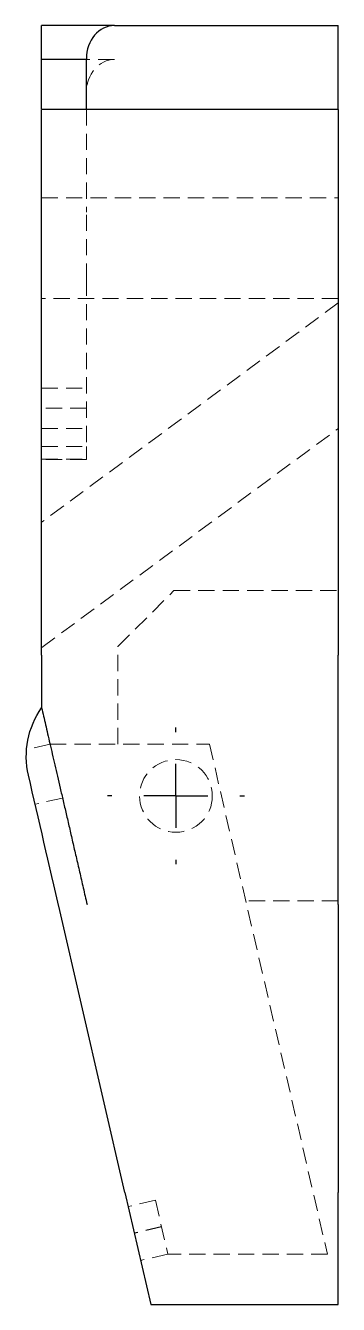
# Model space of a CAD drawing. Header units: millimetres. Extents: x 59 to 235, y 7 to 170.
# Drawn here: x 210.8 to 235.2, y 7 to 107 of the extents above.
import ezdxf

# ---------------------------------------------------------------- set-up
doc = ezdxf.new("R2010")
doc.units = ezdxf.units.MM
doc.linetypes.add('HIDDEN', pattern=[1.905, 1.27, -0.635])
doc.layers.add('10', color=7, linetype='Continuous')

# ---------------------------------------------------------------- blocks, each defined once
blk = doc.blocks.new('SW_CENTERMARKSYMBOL_0')
at = {"layer": '10', "color": 0}
for p, q in [((0, 5), (0, 5.34)), ((0, 0), (0, 2.5)), ((-5, 0), (-5.34, 0)), ((0, 0), (-2.5, 0)), ((0, 0), (0, -2.5)), ((0, 0), (2.5, 0)), ((5, 0), (5.34, 0)), ((0, -5), (0, -5.34))]:
    blk.add_line(p, q, dxfattribs=at)

msp = doc.modelspace()

# ---------------------------------------------------------------- linework, layer by layer
at = {"color": 7, "linetype": 'Continuous', "lineweight": 25}
for p, q in [((217.7, 107), (212.02, 107)), ((212.02, 104.35), (212.02, 107)), ((217.7, 107), (235.18, 107)), ((235.18, 100.45), (235.18, 107)), ((212.02, 100.49), (212.02, 104.35)), ((215.52, 104.35), (212.02, 104.35)), ((215.52, 100.45), (215.52, 104.41)), ((235.18, 100.45), (212.02, 100.45)), ((235.18, 38.28), (235.18, 15.74)), ((218.53, 15.74), (213.44, 37.79)), ((218.53, 15.74), (220.55, 7)), ((235.18, 7), (235.18, 15.74)), ((220.55, 7), (235.18, 7))]:
    msp.add_line(p, q, dxfattribs=at)
at = {"color": 7, "linetype": 'HIDDEN', "lineweight": 18}
for p, q in [((217.7, 104.35), (215.52, 104.35)), ((215.52, 100.45), (215.52, 92.4)), ((212.02, 93.52), (235.18, 93.52)), ((215.52, 87.13), (215.52, 92.4)), ((215.52, 87.13), (215.52, 74.09)), ((235.18, 85.66), (212.02, 85.66)), ((235.18, 85.31), (212.02, 68.17)), ((212.02, 78.65), (215.52, 78.65)), ((215.52, 77.08), (212.02, 77.08)), ((212.02, 75.49), (215.52, 75.49)), ((212.03, 58.37), (235.19, 75.5)), ((212.02, 74.09), (215.52, 74.09)), ((215.52, 74.09), (215.52, 73.08)), ((212.02, 73.09), (215.52, 73.09)), ((215.52, 73.08), (212.02, 73.08)), ((217.98, 58.45), (222.35, 62.82)), ((222.35, 62.82), (235.18, 62.82)), ((217.98, 50.81), (217.98, 58.45)), ((212.68, 50.81), (210.84, 50.38)), ((212.68, 50.81), (225.13, 50.81)), ((225.13, 50.81), (234.34, 10.93)), ((213.65, 46.6), (211.52, 46.11)), ((235.18, 38.57), (227.96, 38.57)), ((220.91, 15.14), (218.78, 14.65)), ((220.91, 15.14), (221.88, 10.93)), ((221.39, 13.09), (219.26, 12.59)), ((221.39, 13.06), (219.26, 12.57)), ((221.88, 10.93), (219.75, 10.44)), ((234.34, 10.93), (221.88, 10.93))]:
    msp.add_line(p, q, dxfattribs=at)
msp.add_circle((222.51, 46.76), 2.84, dxfattribs=at)
at = {"color": 7, "linetype": 'Continuous', "lineweight": 25}
msp.add_ellipse((217.7, 104.41), major_axis=(0, 2.59), ratio=0.842922, start_param=0, end_param=1.570796, dxfattribs=at)
at = {"color": 7, "linetype": 'HIDDEN', "lineweight": 18}
msp.add_ellipse((217.7, 101.76), major_axis=(0, 2.59), ratio=0.842922, start_param=0, end_param=1.570796, dxfattribs=at)
at = {"color": 7, "linetype": 'Continuous', "lineweight": 25}
for points, knots in [([(212.02, 57.76), (212.02, 60.89), (212.02, 64.11), (212.02, 69.12), (212.02, 70.82), (212.02, 74.27), (212.02, 76.03), (212.02, 81.38), (212.02, 85.06), (212.02, 92.62), (212.02, 96.49), (212.02, 100.45)], [0, 0, 0, 0, 0.25, 0.25, 0.375, 0.375, 0.5, 0.5, 0.75, 0.75, 1, 1, 1, 1]), ([(235.18, 100.45), (235.18, 96.49), (235.18, 92.62), (235.18, 85.06), (235.18, 81.38), (235.18, 76.03), (235.18, 74.27), (235.18, 70.82), (235.18, 69.12), (235.18, 64.11), (235.18, 60.89), (235.18, 57.76)], [0, 0, 0, 0, 0.25, 0.25, 0.5, 0.5, 0.625, 0.625, 0.75, 0.75, 1, 1, 1, 1]), ([(210.99, 48.39), (210.78, 49.3), (210.77, 50.23), (211.12, 52.03), (211.49, 52.89), (212.02, 53.65)], [0, 0, 0, 0, 0.5, 0.5, 1, 1, 1, 1]), ([(212.02, 53.64), (212.07, 53.43), (212.17, 53), (212.33, 52.32), (212.49, 51.6), (212.67, 50.84), (212.86, 50.03), (213.05, 49.18), (213.26, 48.29), (213.48, 47.35), (213.7, 46.37), (213.94, 45.35), (214.19, 44.28), (214.44, 43.16), (214.71, 42), (214.99, 40.8), (215.27, 39.56), (215.47, 38.71), (215.57, 38.28)], [0, 0, 0, 0, 0.042974, 0.088552, 0.136734, 0.187519, 0.240908, 0.296901, 0.355497, 0.416697, 0.480501, 0.546906, 0.615915, 0.687525, 0.761738, 0.838553, 0.917973, 1, 1, 1, 1])]:
    msp.add_open_spline(points, degree=3, knots=knots, dxfattribs=at)
for points in [[(212.02, 57.76), (212.02, 56.42), (212.02, 55.05), (212.02, 53.64)], [(235.18, 38.28), (235.18, 45.01), (235.18, 51.74), (235.18, 57.76)], [(213.44, 37.79), (212.61, 41.37), (211.79, 44.93), (210.99, 48.39)]]:
    msp.add_open_spline(points, degree=3, dxfattribs=at)

# ---------------------------------------------------------------- block references
at = {"layer": '10'}
msp.add_blockref('SW_CENTERMARKSYMBOL_0', (222.51, 46.76), dxfattribs=at)

doc.saveas('drawing.dxf')
